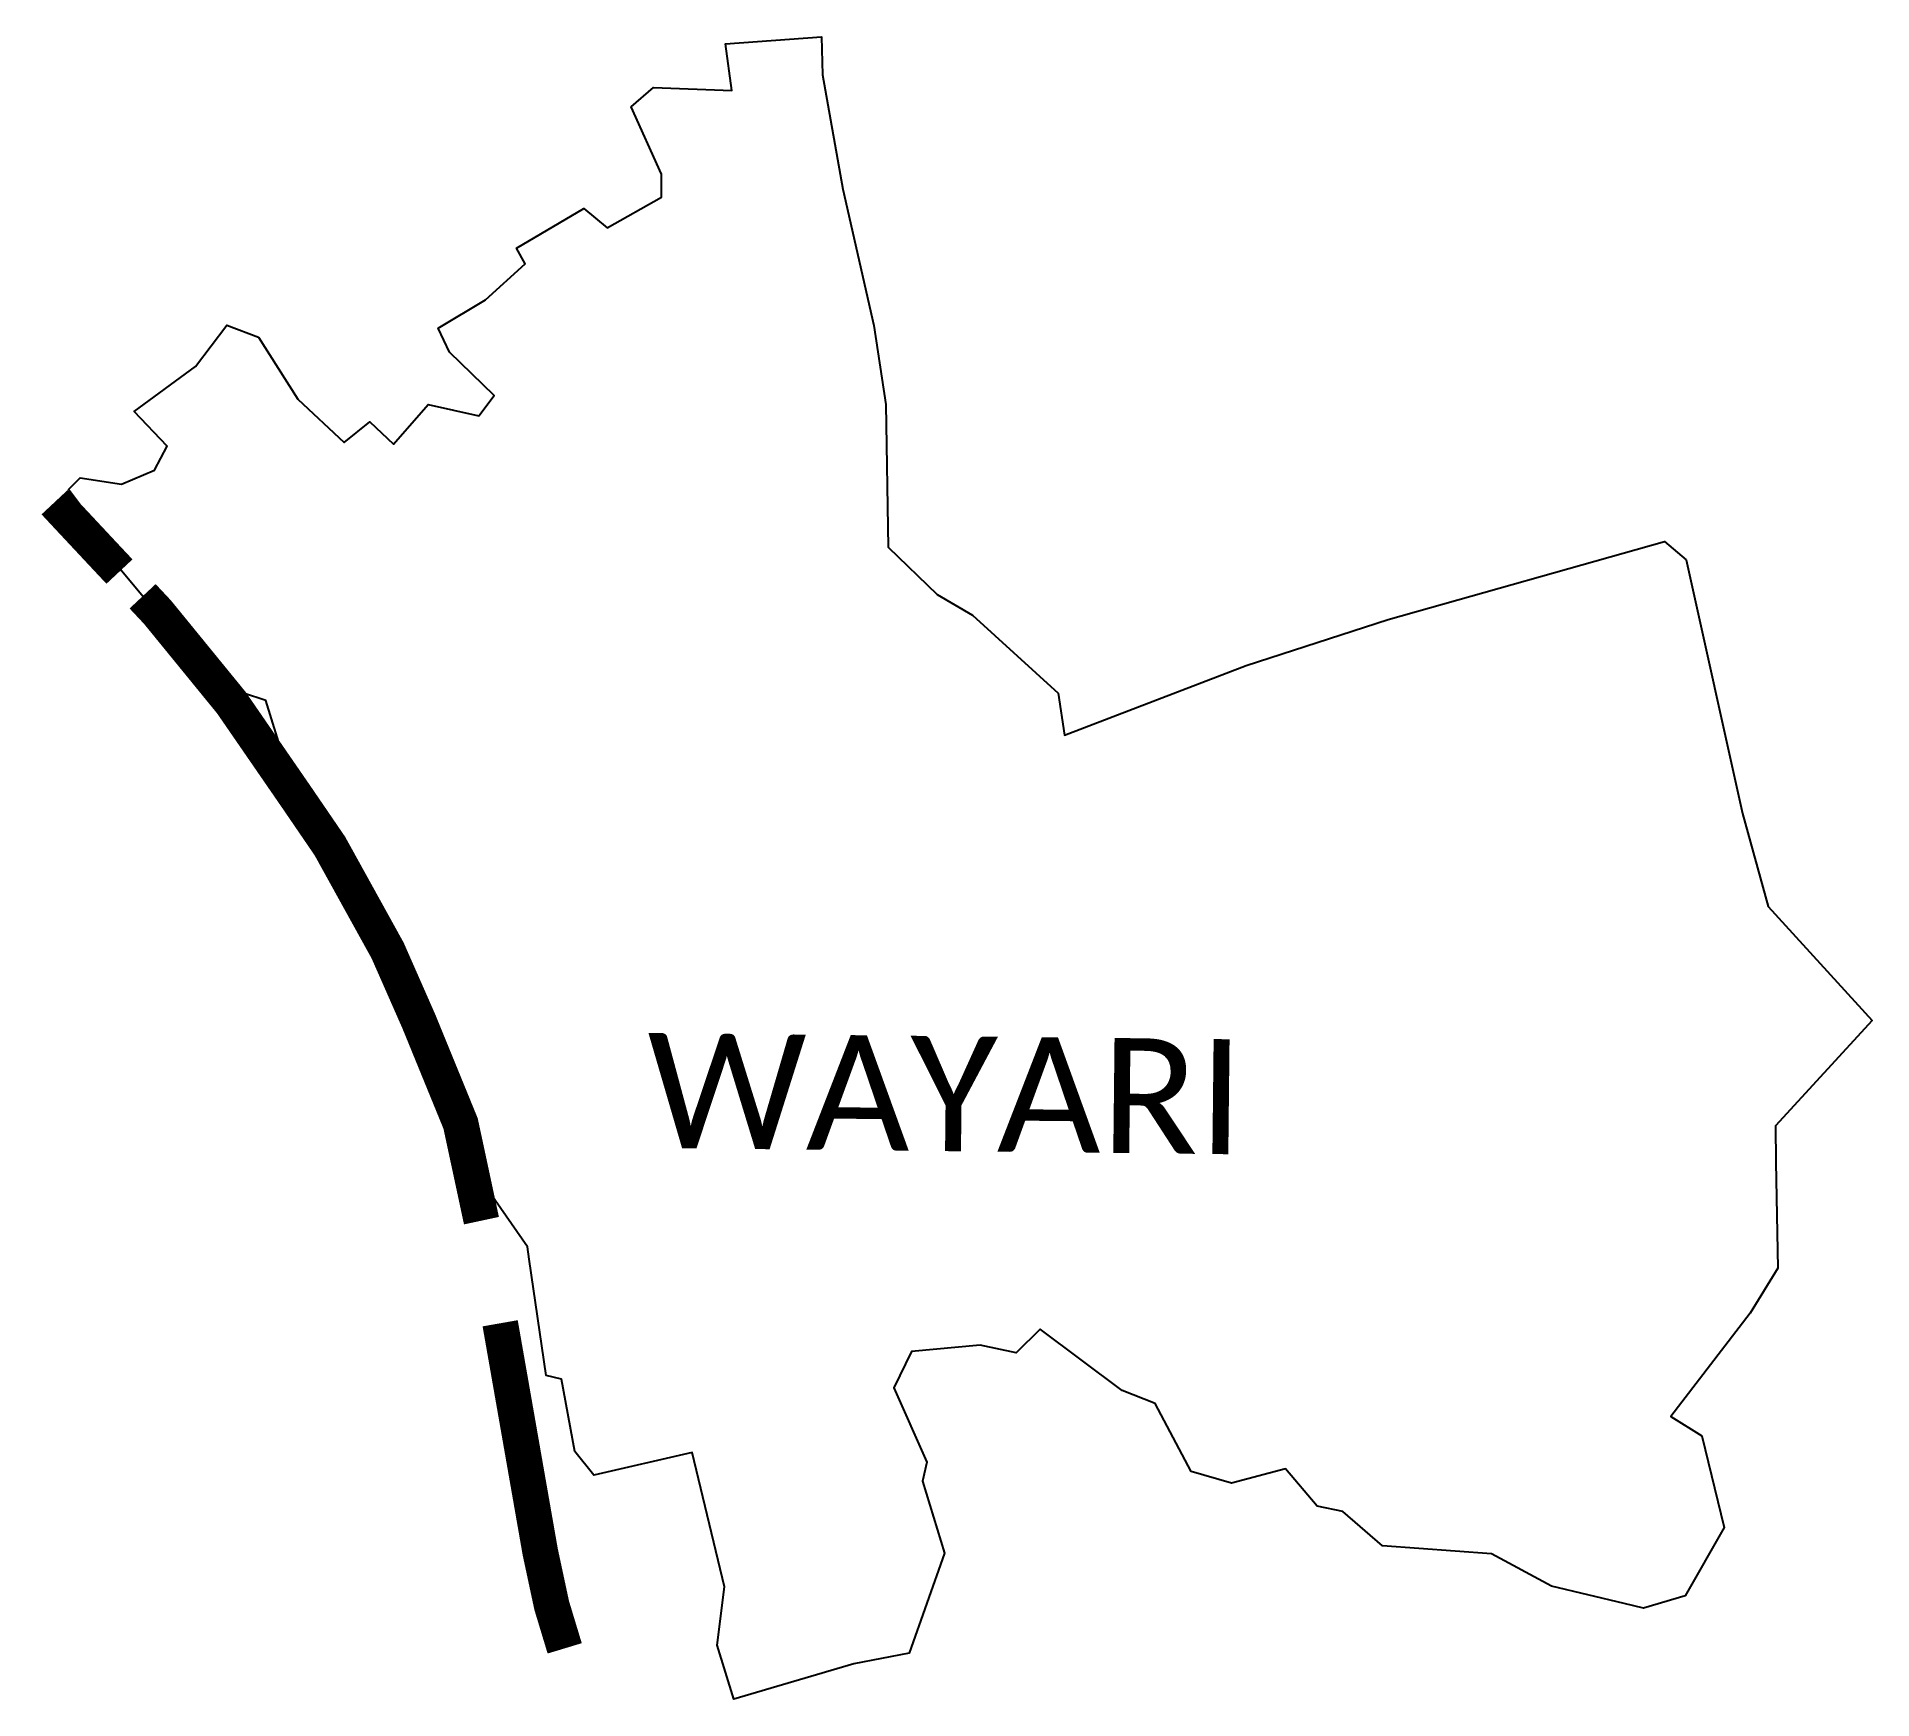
# Model space of a CAD drawing. Header units: metres. Extents: x 337170 to 339741, y 1772614 to 1774944.
import ezdxf

# ---------------------------------------------------------------- set-up
doc = ezdxf.new("R2010")
doc.units = ezdxf.units.M
for name, color, linetype in [('UNPROTECTED', 130, 'Continuous'), ('village', 3, 'Continuous'), ('VILLAGE NAME', 250, 'Continuous')]:
    doc.layers.add(name, color=color, linetype=linetype)
doc.styles.get("Standard").update_dxf_attribs({"font": 'simplex.shx'})

msp = doc.modelspace()

# ---------------------------------------------------------------- linework, layer by layer
at = {"layer": 'UNPROTECTED', "const_width": 50, "flags": 128}
for points in [[(337194.6, 1774291.4), (337261.3, 1774220), (337285.5, 1774194.2)], [(337317.9, 1774159.6), (337338.7, 1774137.4), (337442.3, 1774010.4), (337533.9, 1773877.4), (337580.2, 1773809.6), (337661.1, 1773663.2), (337704.8, 1773563.9), (337763.3, 1773420.8), (337792.5, 1773284.7)], [(337818.7, 1773140.9), (337837.3, 1773034.9), (337874.9, 1772820.2), (337890.9, 1772745.5), (337909.1, 1772685.4)]]:
    msp.add_lwpolyline(points, dxfattribs=at)
at = {"layer": 'village', "flags": 128}
msp.add_lwpolyline([(338863.8, 1774062.7), (339062.3, 1774127.2)], dxfattribs=at)
at = {"layer": 'village'}
for points in [[(338133.1, 1772771.8, 0), (338087.4, 1772959.8, 0), (337949.9, 1772927.9, 0), (337923.2, 1772961.4, 0), (337904.8, 1773062.7, 0), (337883.1, 1773067.8, 0), (337859.1, 1773230.8, 0), (337856.8, 1773247.8, 0), (337782.4, 1773355.3, 0), (337785.6, 1773399.3, 0), (337747.5, 1773423.2, 0), (337601.1, 1773776.1, 0), (337542.6, 1773899.1, 0), (337524.2, 1773904.7, 0), (337490.5, 1774013.6, 0), (337427.8, 1774034, 0), (337364.4, 1774122.6, 0), (337347.1, 1774124.5, 0), (337288.3, 1774195.4, 0), (337281.4, 1774219.3, 0), (337213.9, 1774309.4, 0), (337230.6, 1774325.7, 0), (337288.5, 1774316.7, 0), (337334.4, 1774336.4, 0), (337352.4, 1774369.8, 0), (337306.1, 1774418.3, 0), (337391.9, 1774481.4, 0), (337436.1, 1774539.5, 0), (337480.4, 1774522.6, 0), (337535.3, 1774435.9, 0), (337600.1, 1774375.2, 0), (337636.3, 1774404, 0), (337669.2, 1774372.5, 0), (337717.9, 1774428.3, 0), (337788.8, 1774412.6, 0), (337810.4, 1774440.8, 0), (337747.9, 1774501.7, 0), (337731.9, 1774535.3, 0), (337798.3, 1774575.2, 0), (337853.7, 1774625.5, 0), (337841.4, 1774647.6, 0), (337935.7, 1774702.9, 0), (337968.5, 1774676, 0), (338044.5, 1774718.9, 0), (338044.6, 1774751.2, 0), (338002.4, 1774845.3, 0), (338033.5, 1774872.7, 0), (338143.4, 1774868.5, 0), (338134.3, 1774933.9, 0), (338268.7, 1774943.7, 0), (338270, 1774890.3, 0), (338298.6, 1774730.1, 0), (338342, 1774539.1, 0), (338358.7, 1774428.5, 0), (338362, 1774228.3, 0), (338430.8, 1774162.3, 0), (338480.1, 1774133.3, 0), (338600.3, 1774023.9, 0), (338609.1, 1773964.9, 0), (338863.8, 1774062.7, 0)], [(339062.3, 1774127.2, 0), (339449.6, 1774236.2, 0), (339480, 1774210.6, 0), (339558.8, 1773855.1, 0), (339594.6, 1773725.1, 0), (339740.5, 1773565.1, 0), (339605, 1773417.7, 0), (339605.6, 1773366.8, 0), (339608.1, 1773218.3, 0), (339569.7, 1773155.3, 0), (339458.2, 1773010.2, 0), (339501.8, 1772983.2, 0), (339533.1, 1772854.7, 0), (339478.6, 1772759.2, 0), (339420.2, 1772741.6, 0), (339393.2, 1772748.2, 0), (339291.1, 1772772.7, 0), (339207.1, 1772817.9, 0), (339054.4, 1772829.2, 0), (338998.9, 1772877.1, 0), (338962.9, 1772884.6, 0), (338918.9, 1772936.9, 0), (338843.2, 1772917, 0), (338786.5, 1772933.1, 0), (338736.3, 1773028.7, 0), (338689.7, 1773046.8, 0), (338575.2, 1773132.7, 0), (338541.5, 1773099.4, 0), (338491.1, 1773110.2, 0), (338395, 1773101.5, 0), (338370.2, 1773050.6, 0), (338416.5, 1772946.1, 0), (338410.3, 1772919.9, 0), (338441, 1772818.9, 0), (338391.5, 1772678.9, 0), (338314.1, 1772663.9, 0), (338145.9, 1772614, 0), (338122.5, 1772689.8, 0), (338133.1, 1772771.8, 0)]]:
    msp.add_polyline3d(points, dxfattribs=at)

# ---------------------------------------------------------------- texts
at = {"layer": 'VILLAGE NAME', "color": 7, "insert": (338024.9, 1773547.8), "char_height": 161.109, "attachment_point": 1, "rotation": 359.3742}
msp.add_mtext_dynamic_manual_height_columns('{\\fCalibri|b0|i0|c0|p34;WAYARI}', width=1589.786, gutter_width=805.5, heights=[0], dxfattribs=at)

doc.saveas('drawing.dxf')
